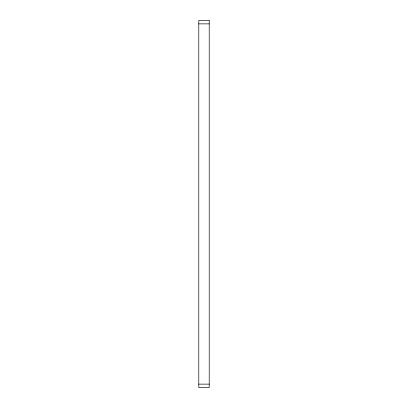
<?xml version="1.0" encoding="UTF-8"?>
<svg xmlns="http://www.w3.org/2000/svg" width="408" height="408" viewBox="0 0 408 408"><rect width="100%" height="100%" fill="white"/><g stroke="black" fill="none" stroke-linecap="round" stroke-linejoin="round"><path stroke-width="0.61" d="M198.793 23.868L209.207 23.868M198.793 384.132L209.207 384.132M209.207 20.4L198.793 20.4L198.793 387.6L209.207 387.6L209.207 20.4"/></g></svg>
